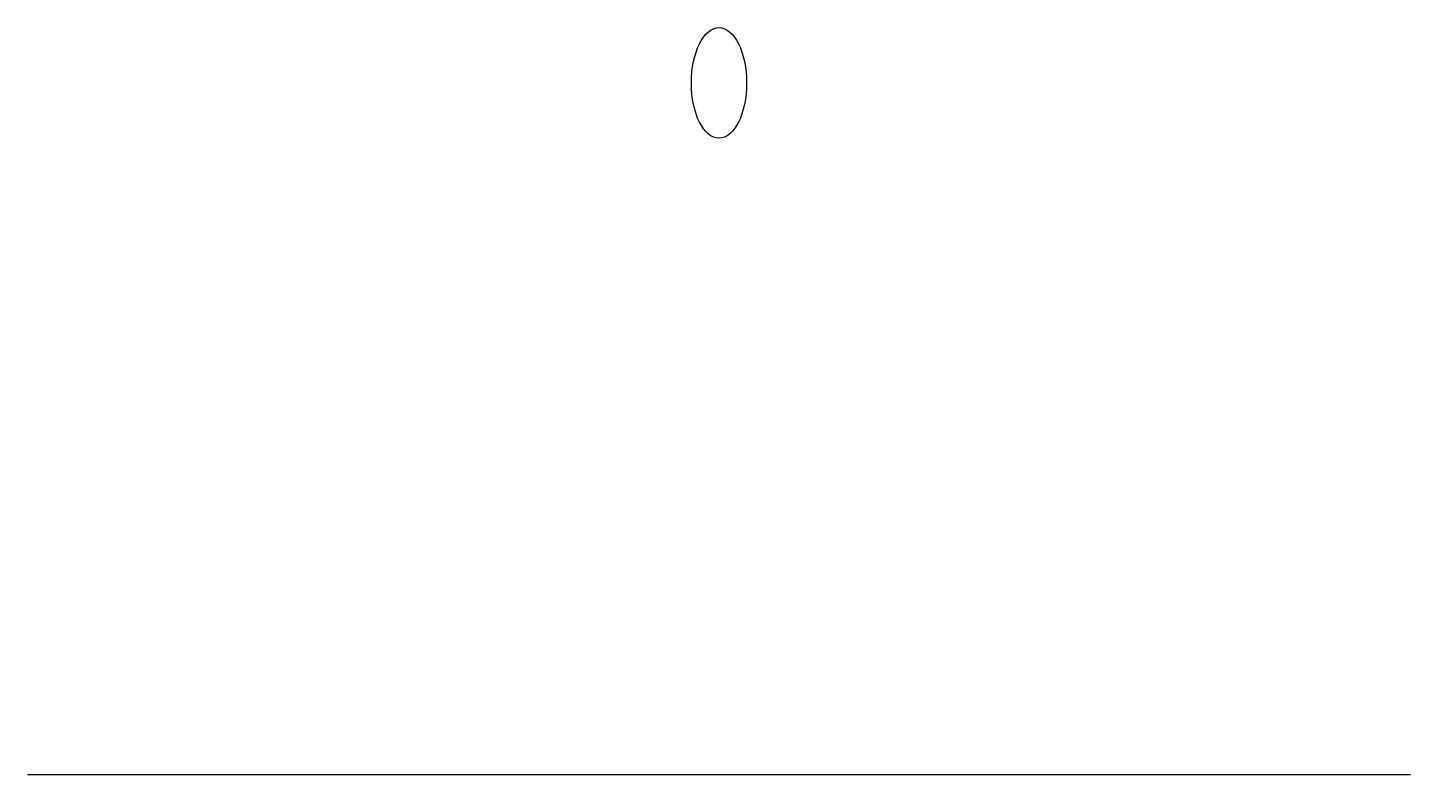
# Model space of a CAD drawing. Header units: metres. Extents: x 0 to 100, y 0 to 54.
import ezdxf

# ---------------------------------------------------------------- set-up
doc = ezdxf.new("R2010")
doc.units = ezdxf.units.M

# ---------------------------------------------------------------- blocks, each defined once
blk = doc.blocks.new('HOLE')
blk.add_circle((0, 0), 2)

msp = doc.modelspace()

# ---------------------------------------------------------------- linework, layer by layer
msp.add_line((0, 0), (100, 0))

# ---------------------------------------------------------------- block references
at = {"yscale": 2}
msp.add_blockref('HOLE', (50, 50), dxfattribs=at)

doc.saveas('drawing.dxf')
